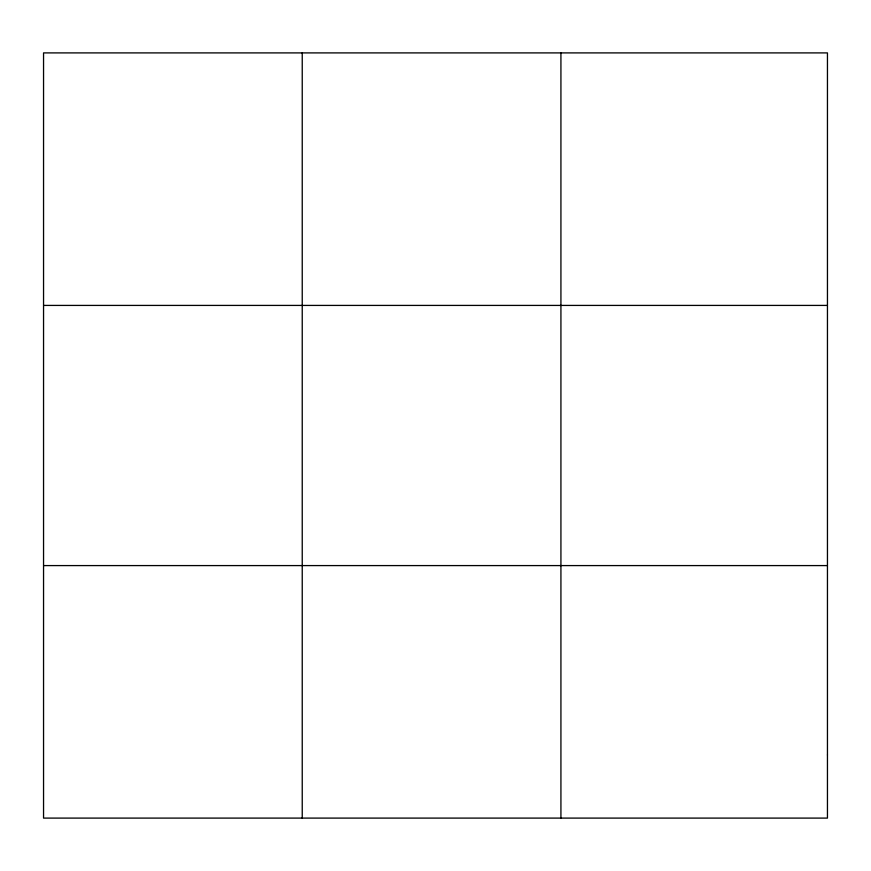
<?xml version="1.0" encoding="UTF-8"?>
<svg xmlns="http://www.w3.org/2000/svg" width="871" height="871" viewBox="0 0 871 871"><rect width="100%" height="100%" fill="white"/><g stroke="black" fill="none" stroke-linecap="round" stroke-linejoin="round"><path stroke-width="1.31" d="M302.237 818.098L302.237 52.902M560.924 818.098L560.924 52.902M43.55 305.416L827.45 305.416M43.55 565.584L827.45 565.584M827.45 754.961L827.45 818.098L43.55 818.098L43.55 52.902L827.45 52.902L827.45 754.961"/></g></svg>
